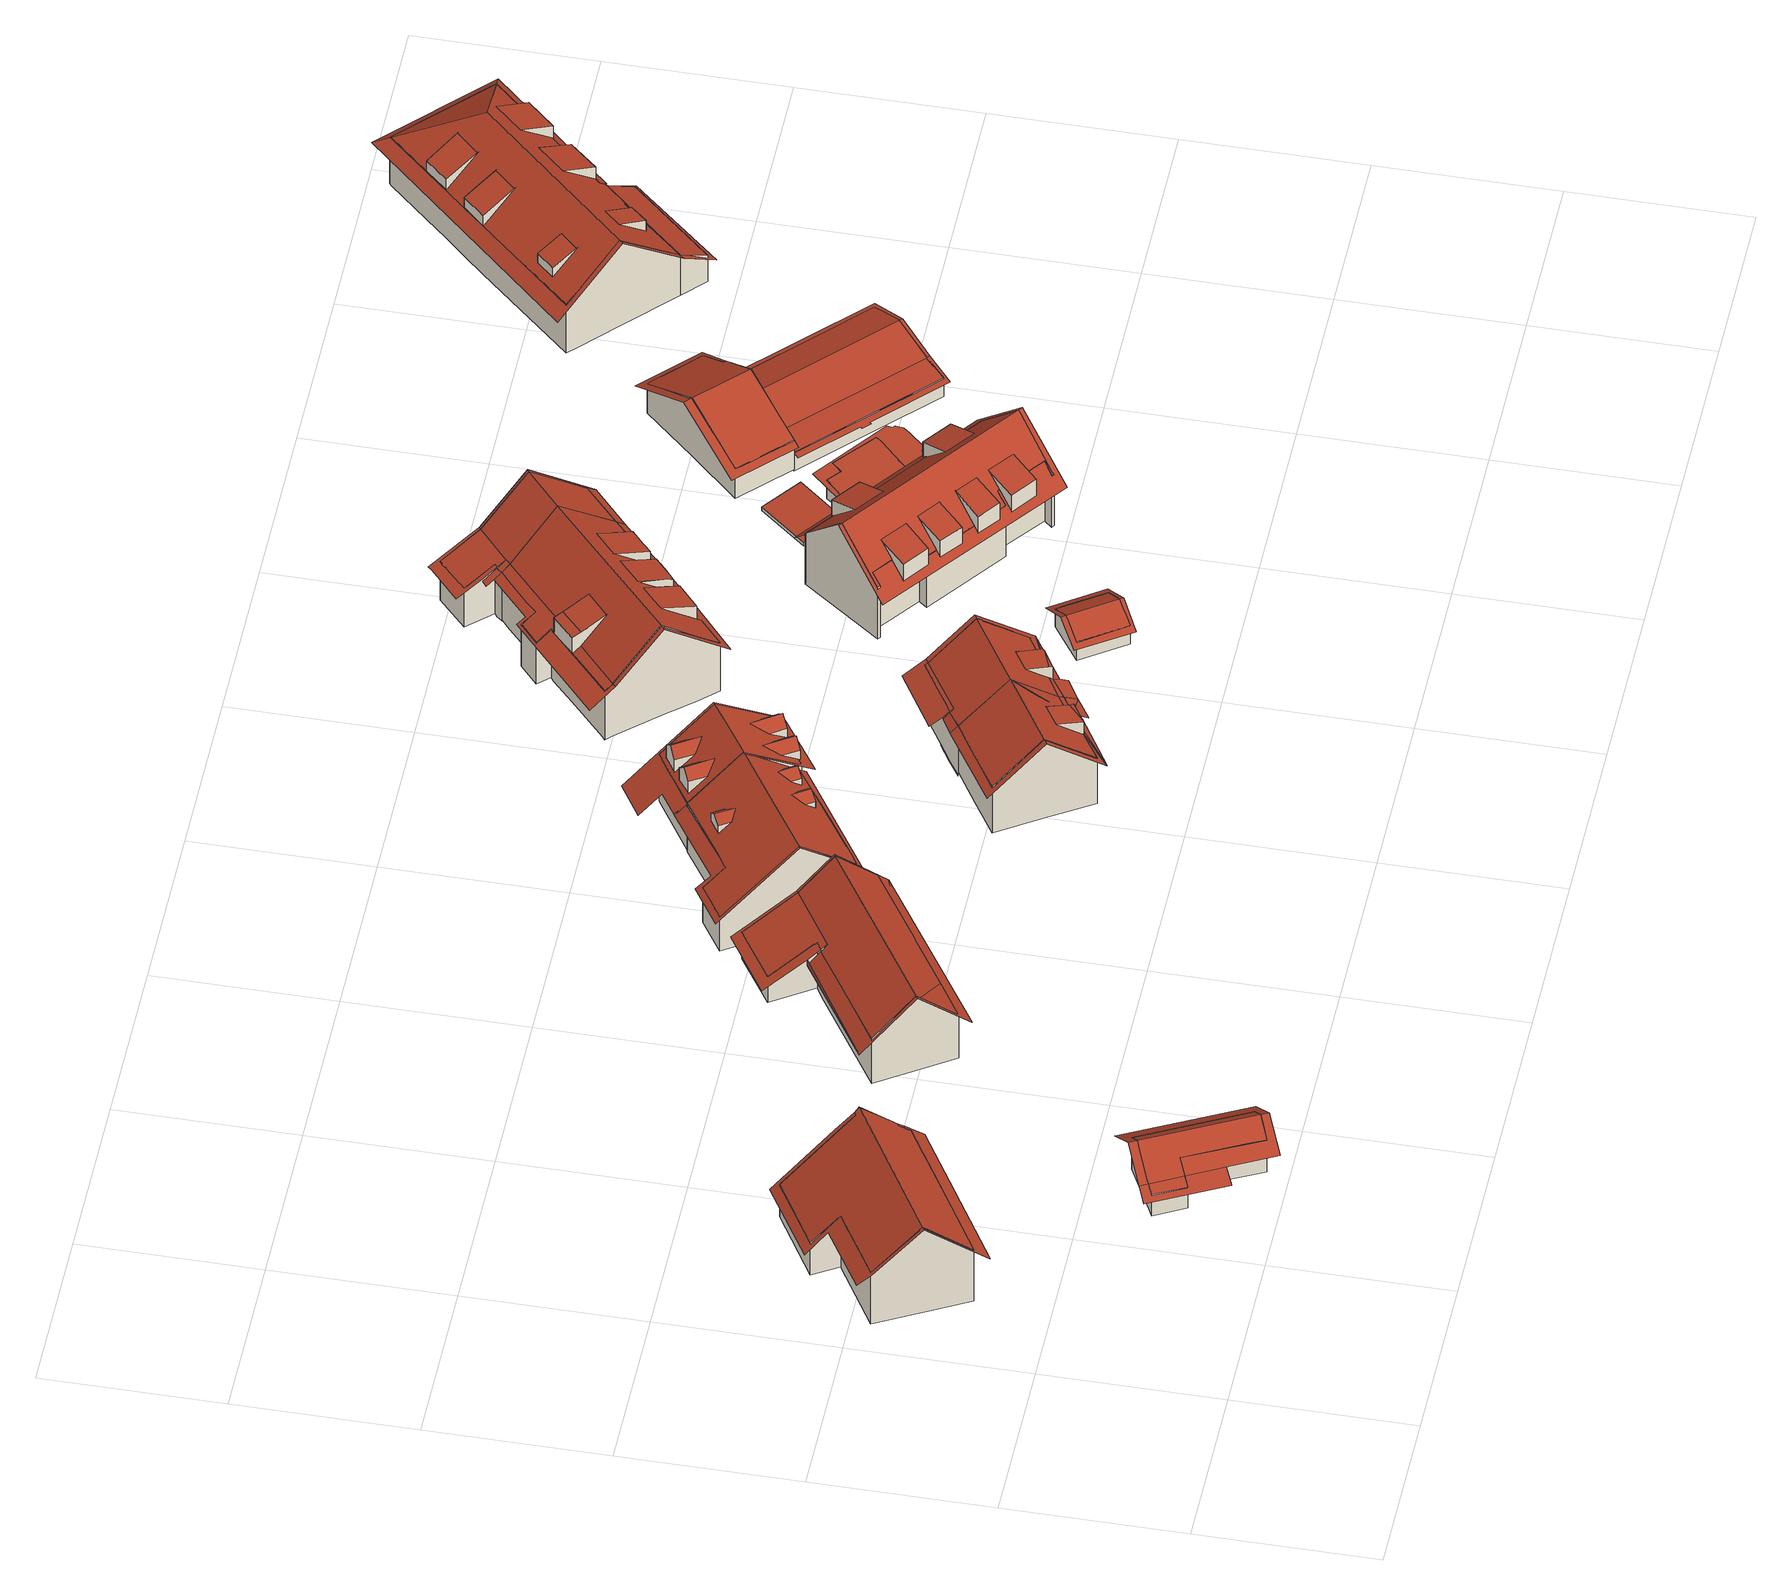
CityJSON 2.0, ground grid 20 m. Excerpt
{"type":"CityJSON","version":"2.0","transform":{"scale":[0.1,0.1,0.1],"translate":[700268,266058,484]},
"CityObjects":{
"building1":{"type":"Building","geometry":[{"type":"MultiSurface","lod":"3","boundaries":[[[0,1,2,3,4,5,6,7,8,9,10,11,12,13,14,15,16,17,18,19]],[[20,5,4,21,22,23,24,25,26,27,28]],[[29,10,8,7,30,31]],[[12,10,29,32]],[[19,12,32,33]],[[1,19,33,34]],[[35,22,4,1,34,36]],[[24,22,35,37]],[[28,24,37,38]],[[20,28,38,39]],[[40,6,5,20,39,41]],[[7,6,40,30]],[[32,29,31,30,40,41,39,38,37,35,36,34,33]],[[42,43,44,45,46,47,48,4,3,2,1,0,19,18,17,16,15,14,13,12,11,10,9,8,7,6]],[[4,48,49,50,51,20,28,27,26,25,24,23,22,21]]],"semantics":{"surfaces":[{"type":"RoofSurface","Flaeche":172.62,"Neigung":40.64,"Ausrichtung":-31.2},{"type":"RoofSurface","Flaeche":136.7,"Neigung":41.22,"Ausrichtung":148.81},{"type":"WallSurface"},{"type":"GroundSurface"},{"type":"RoofSurface","Flaeche":39.97,"Neigung":40.64,"Ausrichtung":-31.2},{"type":"RoofSurface","Flaeche":43.61,"Neigung":41.22,"Ausrichtung":148.81}],"values":[0,1,2,2,2,2,2,2,2,2,2,2,3,4,5]}}]},
"building2":{"type":"Building","geometry":[{"type":"MultiSurface","lod":"3","boundaries":[[[52,53,54,55,56,57,58,59,60,61,62,63]],[[64,65,66,67,68,56,55]],[[69,70,71,72,73,61,60]],[[53,62,74,75]],[[76,64,55,53,75,77]],[[66,64,76,78]],[[79,80,70,60,56,66,78,81]],[[71,70,80,82]],[[74,62,61,71,82,83]],[[81,78,76,77,75,74,83,82,80,79]],[[84,85,86,87,56,68,67,66,65,64,55]],[[88,84,55,54,53,52,63,62,61,89]],[[60,90,91,92,89,61,73,72,71,70,69]],[[87,90,60,59,58,57,56]]],"semantics":{"surfaces":[{"type":"RoofSurface","Flaeche":41.51,"Neigung":34.18,"Ausrichtung":-117.85},{"type":"RoofSurface","Flaeche":34.65,"Neigung":36.3,"Ausrichtung":62.15},{"type":"RoofSurface","Flaeche":4.82,"Neigung":26.78,"Ausrichtung":-117.85},{"type":"WallSurface"},{"type":"GroundSurface"},{"type":"RoofSurface","Flaeche":53.99,"Neigung":36.31,"Ausrichtung":62.15},{"type":"RoofSurface","Flaeche":22.63,"Neigung":34.18,"Ausrichtung":-117.85},{"type":"RoofSurface","Flaeche":14.19,"Neigung":26.77,"Ausrichtung":-117.86},{"type":"RoofSurface","Flaeche":4.7,"Neigung":34.18,"Ausrichtung":-117.86}],"values":[0,1,2,3,3,3,3,3,3,4,5,6,7,8]}}]},
"building3":{"type":"Building","geometry":[{"type":"MultiSurface","lod":"3","boundaries":[[[93,94,95,96,97,98,99]],[[100,93,99,98,101,102]],[[94,93,100,103]],[[96,94,103,104]],[[98,96,104,101]],[[101,104,103,100,102]],[[105,106,107,99,108],[98,97,96,95,94,93,99]]],"semantics":{"surfaces":[{"type":"RoofSurface","Flaeche":12.86,"Neigung":19.64,"Ausrichtung":58.86},{"type":"WallSurface"},{"type":"GroundSurface"},{"type":"RoofSurface","Flaeche":13.99,"Neigung":19.63,"Ausrichtung":58.9}],"values":[0,1,1,1,1,2,3]}}]},
"building4":{"type":"Building","geometry":[{"type":"MultiSurface","lod":"3","boundaries":[[[109,110,111,112,113,114,115,116,117,118]],[[119,120,121,122,123,116,115]],[[109,118,124,125,126,127,128,129,130,131,132,133,134,135,136,137]],[[109,137,110]],[[138,119,115,113,139,140]],[[121,119,138,141]],[[142,143,144,124,118,116,122,121,141,145]],[[127,124,144,146]],[[132,127,146,147]],[[148,139,113,111,137,132,147,149]],[[145,141,138,140,139,148,149,147,146,144,143,142]],[[150,151,152,115,114,113,112,111,110]],[[116,153,154,118,117]],[[155,156,153,116,123,122,121,120,119,115,152]],[[129,128,127,126,125,124,118,154,157,158,159,137,136,135,134,133,132,131,130]],[[150,151,159]],[[155,156,152]]],"semantics":{"surfaces":[{"type":"RoofSurface","Flaeche":135.79,"Neigung":41.63,"Ausrichtung":-33.04},{"type":"RoofSurface","Flaeche":143.56,"Neigung":43.78,"Ausrichtung":146.96},{"type":"RoofSurface","Flaeche":50.1,"Neigung":27.72,"Ausrichtung":-33.03},{"type":"WallSurface"},{"type":"GroundSurface"},{"type":"RoofSurface","Flaeche":31.94,"Neigung":41.63,"Ausrichtung":-33.04},{"type":"RoofSurface","Flaeche":1.54,"Neigung":41.63,"Ausrichtung":-33.04},{"type":"RoofSurface","Flaeche":44.36,"Neigung":43.78,"Ausrichtung":146.96},{"type":"RoofSurface","Flaeche":20.04,"Neigung":27.72,"Ausrichtung":-33.04},{"type":"RoofSurface","Flaeche":5.98,"Neigung":90,"Ausrichtung":-33.04},{"type":"RoofSurface","Flaeche":93.96,"Neigung":43.78,"Ausrichtung":146.96}],"values":[0,1,2,3,3,3,3,3,3,3,4,5,6,7,8,9,10]}}]},
"building5":{"type":"Building","children":["building5-1","building5-2","building5-3"],"geometry":[{"type":"MultiSurface","lod":"3","boundaries":[[[160,161,162,163,164,165,166,167]],[[168,161,160,167,169,170,171,172,173,174,175,176,177,178,179,180,181,182,183]],[[173,170,184,185]],[[186,177,175,173,185,187]],[[183,177,186,188]],[[189,162,161,183,188,190]],[[191,192,166,165,164,162,189,193]],[[184,170,167,166,192,194]],[[184,194,192,191,193,189,190,188,186,187,185]],[[195,196,166,165,164,163,162,161,197]],[[172,171,170,169,167,198,199,200,201,202,203,197,161,168,183,182,181,180,179,178,177,176,175,174,173]]],"semantics":{"surfaces":[{"type":"RoofSurface","Flaeche":118.37,"Neigung":37.99,"Ausrichtung":146.31},{"type":"RoofSurface","Flaeche":131.67,"Neigung":37.99,"Ausrichtung":-33.63},{"type":"WallSurface"},{"type":"GroundSurface"},{"type":"RoofSurface","Flaeche":13.78,"Neigung":37.99,"Ausrichtung":146.37},{"type":"RoofSurface","Flaeche":27.33,"Neigung":37.99,"Ausrichtung":-33.62}],"values":[0,1,2,2,2,2,2,2,3,4,5]}}]},
"building5-1":{"type":"BuildingInstallation","parents":["building5"],"geometry":[{"type":"MultiSurface","lod":"3","boundaries":[[[204,205,206,207]],[[208,204,207,209]],[[210,209,207,206,211,212]],[[209,210,208]],[[205,211,206]]],"semantics":{"surfaces":[{"type":"RoofSurface","Flaeche":2.34,"Neigung":37.18,"Ausrichtung":-123.6},{"type":"RoofSurface","Flaeche":2.23,"Neigung":39.26,"Ausrichtung":56.4},{"type":"WallSurface"}],"values":[0,1,2,2,2]}}]},
"building5-2":{"type":"BuildingInstallation","parents":["building5"],"geometry":[{"type":"MultiSurface","lod":"3","boundaries":[[[213,214,215,216]],[[217,213,216,218]],[[219,218,216,215,220,221]],[[218,219,217]],[[214,220,215]]],"semantics":{"surfaces":[{"type":"RoofSurface","Flaeche":2.1,"Neigung":38.3,"Ausrichtung":56.37},{"type":"RoofSurface","Flaeche":2.41,"Neigung":32.63,"Ausrichtung":-123.67},{"type":"WallSurface"}],"values":[0,1,2,2,2]}}]},
"building5-3":{"type":"BuildingInstallation","parents":["building5"],"geometry":[{"type":"MultiSurface","lod":"3","boundaries":[[[222,223,224,225]],[[226,227,224,223]],[[225,228,222]],[[229,226,223,222,228,230]],[[226,229,227]]],"semantics":{"surfaces":[{"type":"RoofSurface","Flaeche":2.42,"Neigung":35.62,"Ausrichtung":-123.61},{"type":"RoofSurface","Flaeche":2.15,"Neigung":40.99,"Ausrichtung":56.39},{"type":"WallSurface"}],"values":[0,1,2,2,2]}}]},
"building6":{"type":"Building","children":["building6-1","building6-2","building6-3","building6-4"],"geometry":[{"type":"MultiSurface","lod":"3","boundaries":[[[198,231,232,233,234,235,236,167]],[[198,167,237,238,239,240,241,242,243,231]],[[236,232,244,245]],[[246,247,239,238,167,236,245,248]],[[249,250,243,241,240,239,247,251]],[[244,232,231,243,250,252]],[[245,244,252,250,249,251,247,246,248]],[[253,254,255,256,231,243,242,241,240,239,238,237,167,160]],[[256,257,258,259,260,167,236,235,234,233,232,231]]],"semantics":{"surfaces":[{"type":"RoofSurface","Flaeche":60.6,"Neigung":38.55,"Ausrichtung":-33.3},{"type":"RoofSurface","Flaeche":59.21,"Neigung":33.01,"Ausrichtung":146.38},{"type":"WallSurface"},{"type":"GroundSurface"},{"type":"RoofSurface","Flaeche":16.46,"Neigung":33,"Ausrichtung":146.16},{"type":"RoofSurface","Flaeche":32,"Neigung":38.53,"Ausrichtung":-33.62}],"values":[0,1,2,2,2,2,3,4,5]}}]},
"building6-1":{"type":"BuildingInstallation","parents":["building6"],"geometry":[{"type":"MultiSurface","lod":"3","boundaries":[[[261,262,263,264,265]],[[266,267,262,261,268]],[[269,270,268,261,265,264,271,272]],[[268,270,266]],[[263,271,264]]],"semantics":{"surfaces":[{"type":"RoofSurface","Flaeche":4.21,"Neigung":39.73,"Ausrichtung":56.38},{"type":"RoofSurface","Flaeche":4.13,"Neigung":40.61,"Ausrichtung":-123.64},{"type":"WallSurface"}],"values":[0,1,2,2,2]}}]},
"building6-2":{"type":"BuildingInstallation","parents":["building6"],"geometry":[{"type":"MultiSurface","lod":"3","boundaries":[[[273,274,275,276]],[[277,273,276,278]],[[279,278,276,275,280,281]],[[278,279,277]],[[274,280,275]]],"semantics":{"surfaces":[{"type":"RoofSurface","Flaeche":4.22,"Neigung":39.63,"Ausrichtung":56.37},{"type":"RoofSurface","Flaeche":4.24,"Neigung":39.4,"Ausrichtung":-123.64},{"type":"WallSurface"}],"values":[0,1,2,2,2]}}]},
"building6-3":{"type":"BuildingInstallation","parents":["building6"],"geometry":[{"type":"MultiSurface","lod":"3","boundaries":[[[282,283,284,285]],[[286,282,285,287]],[[288,287,285,284,289,290]],[[287,288,286]],[[283,289,284]]],"semantics":{"surfaces":[{"type":"RoofSurface","Flaeche":4.63,"Neigung":42.78,"Ausrichtung":-123.61},{"type":"RoofSurface","Flaeche":4.56,"Neigung":43.59,"Ausrichtung":56.37},{"type":"WallSurface"}],"values":[0,1,2,2,2]}}]},
"building6-4":{"type":"BuildingInstallation","parents":["building6"],"geometry":[{"type":"MultiSurface","lod":"3","boundaries":[[[291,292,293,294]],[[295,291,294,296]],[[297,296,294,293,298,299]],[[296,297,295]],[[292,298,293]]],"semantics":{"surfaces":[{"type":"RoofSurface","Flaeche":4.41,"Neigung":45.47,"Ausrichtung":-123.61},{"type":"RoofSurface","Flaeche":4.56,"Neigung":43.6,"Ausrichtung":56.39},{"type":"WallSurface"}],"values":[0,1,2,2,2]}}]},
"building7":{"type":"Building","children":["building7-1"],"geometry":[{"type":"MultiSurface","lod":"3","boundaries":[[[300,301,302,303,304,305,306]],[[307,308,309,310,306,305,311,312]],[[309,313,314,310]],[[315,309,308]],[[309,315,313]],[[302,301,300,316,317,318]],[[319,312,305,302,318,320]],[[321,322,315,308,307,312,319,323]],[[314,313,322,324]],[[325,316,300,306,310,314,324,326]],[[323,319,320,318,317,316,325,326,324,322,321]],[[315,308,327]],[[328,315,327]],[[313,329,330,331]],[[313,331,314]],[[302,301,300,332,333,334,305,304,303]],[[311,305,334,327,308,307,312]],[[314,310,331]],[[315,309,306]]],"semantics":{"surfaces":[{"type":"RoofSurface","Flaeche":70.42,"Neigung":39.43,"Ausrichtung":-32.18},{"type":"RoofSurface","Flaeche":67.72,"Neigung":39.08,"Ausrichtung":147.83},{"type":"RoofSurface","Flaeche":1.71,"Neigung":32.21,"Ausrichtung":147.82},{"type":"RoofSurface","Flaeche":0.887,"Neigung":43.84,"Ausrichtung":146.17},{"type":"WallSurface"},{"type":"GroundSurface"},{"type":"RoofSurface","Flaeche":1.56,"Neigung":43.84,"Ausrichtung":146.17},{"type":"RoofSurface","Flaeche":3.88,"Neigung":36.12,"Ausrichtung":147.82},{"type":"RoofSurface","Flaeche":2.64,"Neigung":27.79,"Ausrichtung":149.18},{"type":"RoofSurface","Flaeche":2.62,"Neigung":26.72,"Ausrichtung":147.84},{"type":"RoofSurface","Flaeche":16,"Neigung":39.43,"Ausrichtung":-32.18},{"type":"RoofSurface","Flaeche":7.92,"Neigung":39.08,"Ausrichtung":147.83},{"type":"RoofSurface"}],"values":[0,1,2,3,4,4,4,4,4,4,5,6,7,8,9,10,11,12,12]}}]},
"building7-1":{"type":"BuildingInstallation","parents":["building7"],"geometry":[{"type":"MultiSurface","lod":"3","boundaries":[[[335,336,337,338,339]],[[340,338,337]],[[338,340,313,309,339]],[[335,307,336]],[[337,336,307,308]],[[340,337,308,315]]],"semantics":{"surfaces":[{"type":"RoofSurface","Flaeche":8.13,"Neigung":13.53,"Ausrichtung":147.82},{"type":"RoofSurface","Flaeche":0.662,"Neigung":14.68,"Ausrichtung":147.77},{"type":"WallSurface"}],"values":[0,1,2,2,2,2]}}]},
"building8":{"type":"Building","children":["building8-1"],"geometry":[{"type":"MultiSurface","lod":"3","boundaries":[[[341,342,343,344,345,346,347,306,310]],[[348,341,310,314]],[[349,350,351,300,306,347,352,353,354,355]],[[342,341,356]],[[357,358,359,360,361,349,355]],[[348,356,341]],[[349,361,350]],[[362,344,343,342,363,364]],[[365,366,367,368,357,355,354,353,347,344,362,369]],[[370,371,372,300,350,360,358,357,368,373]],[[374,375,314,310,306,300,372,376]],[[348,314,375,377]],[[342,356,377,363]],[[362,364,363,377,375,374,376,372,371,370,373,368,367,366,365,369]],[[332,300,351,350,378]],[[379,348,314,331,380]],[[381,342,356]],[[356,382,381]],[[383,355,354,353,352,347,384]],[[384,347,346,345,344,343,342,381]],[[385,386,387,361,360,359,358,357,355,383]],[[385,386,383]],[[378,341,387]],[[348,356,349]],[[388,389,390]]],"semantics":{"surfaces":[{"type":"RoofSurface","Flaeche":67.79,"Neigung":39.08,"Ausrichtung":147.84},{"type":"RoofSurface","Flaeche":1.63,"Neigung":32.54,"Ausrichtung":147.84},{"type":"RoofSurface","Flaeche":66.59,"Neigung":39.43,"Ausrichtung":-32.18},{"type":"RoofSurface","Flaeche":0.86,"Neigung":44.17,"Ausrichtung":149.41},{"type":"RoofSurface","Flaeche":3.49,"Neigung":30.37,"Ausrichtung":-32.19},{"type":"WallSurface"},{"type":"GroundSurface"},{"type":"RoofSurface","Flaeche":2.3,"Neigung":39.47,"Ausrichtung":-32.18},{"type":"RoofSurface","Flaeche":5.03,"Neigung":26.63,"Ausrichtung":147.85},{"type":"RoofSurface","Flaeche":1.56,"Neigung":44.17,"Ausrichtung":149.41},{"type":"RoofSurface","Flaeche":4.07,"Neigung":39.7,"Ausrichtung":148.51},{"type":"RoofSurface","Flaeche":3.87,"Neigung":39.39,"Ausrichtung":-32.24},{"type":"RoofSurface","Flaeche":6.75,"Neigung":39.18,"Ausrichtung":147.65},{"type":"RoofSurface","Flaeche":20.8,"Neigung":30.36,"Ausrichtung":-32.18},{"type":"RoofSurface","Flaeche":12.14,"Neigung":30.36,"Ausrichtung":-32.18},{"type":"RoofSurface","Flaeche":1.71,"Neigung":90,"Ausrichtung":-125.33},{"type":"RoofSurface","Flaeche":0.894,"Neigung":90,"Ausrichtung":54.47},{"type":"RoofSurface"}],"values":[0,1,2,3,4,5,5,5,5,5,5,5,5,6,7,8,9,10,11,12,13,14,15,16,17]}}]},
"building8-1":{"type":"BuildingInstallation","parents":["building8"],"geometry":[{"type":"MultiSurface","lod":"3","boundaries":[[[391,392,393,394,395,396]],[[393,392,397]],[[396,395,394,343,398]],[[397,392,391,341,348]],[[393,397,356,342]],[[394,393,342,343]]],"semantics":{"surfaces":[{"type":"RoofSurface","Flaeche":8.18,"Neigung":13.74,"Ausrichtung":147.82},{"type":"RoofSurface","Flaeche":0.638,"Neigung":14.84,"Ausrichtung":147.87},{"type":"WallSurface"}],"values":[0,1,2,2,2,2]}}]},
"building9":{"type":"Building","geometry":[{"type":"Solid","lod":"3","boundaries":[[[[399,400,401,402,403]],[[403,402,401,365,404,405]],[[366,400,399,403,405,406]],[[401,400,366,365]],[[365,366,406,405,404]]]],"semantics":{"surfaces":[{"type":"RoofSurface","Flaeche":0.72,"Neigung":0},{"type":"WallSurface"},{"type":"GroundSurface"}],"values":[[0,1,1,1,2]]}}]},
"building10":{"type":"Building","geometry":[{"type":"Solid","lod":"3","boundaries":[[[[399,400,401,402,403]],[[403,402,401,365,404,405]],[[366,400,399,403,405,406]],[[401,400,366,365]],[[365,366,406,405,404]]]],"semantics":{"surfaces":[{"type":"RoofSurface","Flaeche":0.72,"Neigung":0},{"type":"WallSurface"},{"type":"GroundSurface"}],"values":[[0,1,1,1,2]]}}]},
"building11":{"type":"Building","geometry":[{"type":"MultiSurface","lod":"3","boundaries":[[[407,408,409,410,411,412,413]],[[414,415,416,417,408,407]],[[413,411,418,419]],[[420,415,407,413,419,421]],[[417,415,420,422]],[[418,411,408,417,422,423]],[[423,422,420,421,419,418]],[[409,408,424,425,426,427,407,413,412,411,410]],[[407,427,428,429,424,408,417,416,415,414]]],"semantics":{"surfaces":[{"type":"RoofSurface","Flaeche":17.76,"Neigung":30.43,"Ausrichtung":-124.54},{"type":"RoofSurface","Flaeche":19.4,"Neigung":29.43,"Ausrichtung":55.46},{"type":"WallSurface"},{"type":"GroundSurface"},{"type":"RoofSurface","Flaeche":8.82,"Neigung":30.43,"Ausrichtung":-124.54},{"type":"RoofSurface","Flaeche":12.4,"Neigung":29.48,"Ausrichtung":55.46}],"values":[0,1,2,2,2,2,3,4,5]}}]},
"building12":{"type":"Building","children":["building12-1","building12-2","building12-3","building12-4"],"geometry":[{"type":"MultiSurface","lod":"3","boundaries":[[[430,431,432,433,434,435,436,437]],[[438,437,436,439,440,441,442,443,444,445,446,447,448,449,450,451,452,453,454,455,456,457,458,459,460,461,462,463,464,465,466,467,468,469,470,471,472,473,474,475,476]],[[432,431,430,477,478,479,480,481,482,483,484,485,486,487,488,489,490,491,492,493,494,495,496,497,433]],[[480,478,477,498,499,500]],[[482,480,500,501]],[[484,482,501,502]],[[503,487,485,484,502,504]],[[505,506,507,495,494,492,488,487,503,508]],[[509,510,511,512,442,441,440,436,433,497,495,507,513]],[[443,442,512,514]],[[515,445,444,443,514,516]],[[447,445,515,517]],[[518,447,517,519]],[[455,453,519,520]],[[460,455,520,521]],[[466,460,521,522]],[[467,466,522,523]],[[468,467,523,524]],[[471,468,524,525]],[[475,471,525,526]],[[476,475,526,527]],[[438,476,527,528]],[[529,498,477,430,437,438,528,530]],[[525,524,523,522,521,520,519,517,515,516,514,512,511,510,509,513,507,506,505,508,503,504,502,501,500,499,498,529,530,528,527,526]],[[447,446,445,444,443,442,441,440,439,436,531,532,453,452,451,450,449,448]],[[435,434,433,533,531,436]],[[471,470,469,468,534,438,476,475,474,473,472]],[[486,485,484,483,482,481,480,479,478,477,535,536,537,538,533,433,497,496,495,494,493,492,491,490,489,488,487]],[[467,466,465,464,463,462,461,460,459,458,457,456,455,454]]],"semantics":{"surfaces":[{"type":"RoofSurface","Flaeche":160.55,"Neigung":43.13,"Ausrichtung":-41.84},{"type":"RoofSurface","Flaeche":182.41,"Neigung":40.4,"Ausrichtung":137.49},{"type":"RoofSurface","Flaeche":30.46,"Neigung":29.94,"Ausrichtung":-41.84},{"type":"WallSurface"},{"type":"GroundSurface"},{"type":"RoofSurface","Flaeche":19.2,"Neigung":40.41,"Ausrichtung":138.55},{"type":"RoofSurface","Flaeche":4.84,"Neigung":43.11,"Ausrichtung":-41.82},{"type":"RoofSurface","Flaeche":14.63,"Neigung":40.46,"Ausrichtung":137.36},{"type":"RoofSurface","Flaeche":36.01,"Neigung":29.94,"Ausrichtung":-41.85},{"type":"RoofSurface","Flaeche":6.82,"Neigung":40.41,"Ausrichtung":138.55}],"values":[0,1,2,3,3,3,3,3,3,3,3,3,3,3,3,3,3,3,3,3,3,3,3,4,5,6,7,8,9]}}]},
"building12-1":{"type":"BuildingInstallation","parents":["building12"],"geometry":[{"type":"MultiSurface","lod":"3","boundaries":[[[539,540,541,542,543,544,545,546]],[[547,548,545,544,543,549,550]],[[551,552,540]],[[553,549,543,542,541,540,552,554]]],"semantics":{"surfaces":[{"type":"RoofSurface","Flaeche":15.68,"Neigung":22.14,"Ausrichtung":138.16},{"type":"WallSurface"}],"values":[0,1,1,1]}}]},
"building12-2":{"type":"BuildingInstallation","parents":["building12"],"geometry":[{"type":"MultiSurface","lod":"3","boundaries":[[[555,556,557,558,559,560,561]],[[444,561,560,559,562,563,445]],[[555,561,444,564]],[[565,556,555,564,566]]],"semantics":{"surfaces":[{"type":"RoofSurface","Flaeche":16.03,"Neigung":22.15,"Ausrichtung":138.16},{"type":"WallSurface"}],"values":[0,1,1,1]}}]},
"building12-3":{"type":"BuildingInstallation","parents":["building12"],"geometry":[{"type":"MultiSurface","lod":"3","boundaries":[[[567,568,569,570]],[[571,572,569,568]],[[570,569,572,431,488]],[[567,570,488,492]],[[571,568,567,492,432]]],"semantics":{"surfaces":[{"type":"RoofSurface","Flaeche":3.81,"Neigung":15.91,"Ausrichtung":-42.04},{"type":"RoofSurface","Flaeche":11.72,"Neigung":17.29,"Ausrichtung":-41.85},{"type":"WallSurface"}],"values":[0,1,2,2,2]}}]},
"building12-4":{"type":"BuildingInstallation","parents":["building12"],"geometry":[{"type":"MultiSurface","lod":"3","boundaries":[[[573,574,575,576,577,578]],[[578,577,579,580,581]],[[582,574,573,578,581,583]],[[574,582,584]]],"semantics":{"surfaces":[{"type":"RoofSurface","Flaeche":16.11,"Neigung":22.16,"Ausrichtung":138.17},{"type":"WallSurface"}],"values":[0,1,1,1]}}]},
"building13":{"type":"Building","geometry":[{"type":"MultiSurface","lod":"3","boundaries":[[[585,586,587,477,430]],[[438,588,589,590,437]],[[585,430,437,590,591,592,593]],[[594,595,596,585,593,597,598,599,600,601,602,603,604]],[[585,596,586]],[[605,477,586,595,606,607]],[[608,609,438,437,430,477,605,610]],[[588,438,609,611]],[[612,613,614,615,599,598,593,592,590,588,611,616]],[[604,599,615,617]],[[595,604,617,606]],[[610,605,607,606,617,615,614,613,612,616,611,609,608]],[[618,477,587,586,619]],[[620,621,590,589,588,438,534]],[[622,593,592,591,590,621]],[[623,624,625,626,627,596,595,594,604,603,602,601,600,599,598,597,593,622]],[[438,534,437]],[[621,622,620]]],"semantics":{"surfaces":[{"type":"RoofSurface","Flaeche":0.946,"Neigung":29.94,"Ausrichtung":-41.81},{"type":"RoofSurface","Flaeche":52.61,"Neigung":40.41,"Ausrichtung":138.16},{"type":"RoofSurface","Flaeche":45.8,"Neigung":43.13,"Ausrichtung":-41.84},{"type":"RoofSurface","Flaeche":24.82,"Neigung":23.05,"Ausrichtung":-41.85},{"type":"WallSurface"},{"type":"GroundSurface"},{"type":"RoofSurface","Flaeche":1.66,"Neigung":29.95,"Ausrichtung":-41.84},{"type":"RoofSurface","Flaeche":11.63,"Neigung":40.39,"Ausrichtung":138.16},{"type":"RoofSurface","Flaeche":2.79,"Neigung":43.07,"Ausrichtung":-41.97},{"type":"RoofSurface","Flaeche":11.08,"Neigung":23.04,"Ausrichtung":-41.84},{"type":"RoofSurface","Flaeche":0.00235,"Neigung":68.23,"Ausrichtung":-153.09},{"type":"RoofSurface","Flaeche":41.93,"Neigung":90,"Ausrichtung":-131.84}],"values":[0,1,2,3,4,4,4,4,4,4,4,5,6,7,8,9,10,11]}}]},
"building14":{"type":"Building","children":["building14-1","building14-2","building14-3","building14-4","building14-5","building14-6"],"geometry":[{"type":"MultiSurface","lod":"3","boundaries":[[[628,629,630,631,632,633,634,635,636,637]],[[638,639,640,641,642,643,644,645,637,636,646,647,648,649,650,651,652,653,654,655]],[[640,639,656,657]],[[641,640,657,658]],[[642,641,658,659]],[[660,628,637,642,659,661]],[[662,663,632,631,630,628,660,664]],[[665,647,636,632,663,666]],[[648,647,665,667]],[[649,648,667,668]],[[650,649,668,669]],[[652,650,669,670]],[[655,652,670,671]],[[639,655,671,656]],[[663,662,664,660,661,659,658,657,656,671,670,669,668,667,665,666]],[[672,673,674,637,645,644,643,642,641,640,639,638,655,654,653,652,651,650,649,648,647,646,636,675]],[[674,676,677,675,636,635,634,633,632,631,630,629,628,637]]],"semantics":{"surfaces":[{"type":"RoofSurface","Flaeche":190.44,"Neigung":44.44,"Ausrichtung":36.49},{"type":"RoofSurface","Flaeche":162.84,"Neigung":44.74,"Ausrichtung":-143.51},{"type":"WallSurface"},{"type":"GroundSurface"},{"type":"RoofSurface","Flaeche":75.33,"Neigung":44.74,"Ausrichtung":-143.51},{"type":"RoofSurface","Flaeche":49.01,"Neigung":44.44,"Ausrichtung":36.49}],"values":[0,1,2,2,2,2,2,2,2,2,2,2,2,2,3,4,5]}}]},
"building14-1":{"type":"BuildingInstallation","parents":["building14"],"geometry":[{"type":"MultiSurface","lod":"3","boundaries":[[[678,679,680,681]],[[680,682,681]],[[678,681,682,683]],[[678,683,679]]],"semantics":{"surfaces":[{"type":"RoofSurface","Flaeche":13,"Neigung":18.88,"Ausrichtung":-143.51},{"type":"WallSurface"}],"values":[0,1,1,1]}}]},
"building14-2":{"type":"BuildingInstallation","parents":["building14"],"geometry":[{"type":"MultiSurface","lod":"3","boundaries":[[[684,685,686,687]],[[687,686,688,689]],[[687,689,684]],[[685,688,686]]],"semantics":{"surfaces":[{"type":"RoofSurface","Flaeche":14.8,"Neigung":19.31,"Ausrichtung":36.49},{"type":"WallSurface"}],"values":[0,1,1,1]}}]},
"building14-3":{"type":"BuildingInstallation","parents":["building14"],"geometry":[{"type":"MultiSurface","lod":"3","boundaries":[[[690,691,692,693]],[[692,694,693]],[[690,695,691]],[[692,691,695,694]]],"semantics":{"surfaces":[{"type":"RoofSurface","Flaeche":11.24,"Neigung":18.88,"Ausrichtung":-143.52},{"type":"WallSurface"}],"values":[0,1,1,1]}}]},
"building14-4":{"type":"BuildingInstallation","parents":["building14"],"geometry":[{"type":"MultiSurface","lod":"3","boundaries":[[[696,697,698,699]],[[699,700,696]],[[697,696,700,701]],[[697,701,698]]],"semantics":{"surfaces":[{"type":"RoofSurface","Flaeche":12.73,"Neigung":18.88,"Ausrichtung":-143.51},{"type":"WallSurface"}],"values":[0,1,1,1]}}]},
"building14-5":{"type":"BuildingInstallation","parents":["building14"],"geometry":[{"type":"MultiSurface","lod":"3","boundaries":[[[702,703,704,705]],[[704,706,705]],[[702,707,703]],[[704,703,707,706]]],"semantics":{"surfaces":[{"type":"RoofSurface","Flaeche":11.37,"Neigung":18.88,"Ausrichtung":-143.52},{"type":"WallSurface"}],"values":[0,1,1,1]}}]},
"building14-6":{"type":"BuildingInstallation","parents":["building14"],"geometry":[{"type":"MultiSurface","lod":"3","boundaries":[[[708,709,710,711]],[[711,710,712,713]],[[711,713,708]],[[709,712,710]]],"semantics":{"surfaces":[{"type":"RoofSurface","Flaeche":14.96,"Neigung":19.31,"Ausrichtung":36.47},{"type":"WallSurface"}],"values":[0,1,1,1]}}]},
"building15":{"type":"Building","geometry":[{"type":"Solid","lod":"3","boundaries":[[[[714,715,716,717]],[[718,719,717,716]],[[719,720,714,717]],[[720,721,715,714]],[[721,718,716,715]],[[721,720,719,718]]]],"semantics":{"surfaces":[{"type":"RoofSurface","Flaeche":33.64,"Neigung":4.68,"Ausrichtung":-143.33},{"type":"WallSurface"},{"type":"GroundSurface"}],"values":[[0,1,1,1,1,2]]}}]},
"building16":{"type":"Building","geometry":[{"type":"MultiSurface","lod":"3","boundaries":[[[722,723,724,725,726,727,728,729,730,731,732]],[[723,722,733,734]],[[725,723,734,735]],[[728,725,735,736]],[[730,728,736,737]],[[732,730,737,738]],[[722,732,738,733]],[[738,737,736,735,734,733]],[[739,740,741,742,743,744,745,746,747,748],[727,726,725,724,723,722,732,731,730,729,728]]],"semantics":{"surfaces":[{"type":"RoofSurface","Flaeche":37.1,"Neigung":11.94,"Ausrichtung":-144},{"type":"WallSurface"},{"type":"GroundSurface"},{"type":"RoofSurface","Flaeche":32.01,"Neigung":11.94,"Ausrichtung":-144}],"values":[0,1,1,1,1,1,1,2,3]}}]},
"building17":{"type":"Building","geometry":[{"type":"MultiSurface","lod":"3","boundaries":[[[749,750,751,752,753,754,755]],[[756,757,758,759,760,761,762,763,764,750,749]],[[765,766,756,749,755,754,767,768]],[[757,756,766,769]],[[760,757,769,770]],[[762,760,770,771]],[[772,752,750,762,771,773]],[[754,752,772,767]],[[766,765,768,767,772,773,771,770,769]],[[750,774,775,776,777,754,753,752,751]],[[778,779,774,750,764,763,762,761,760,759,758,757,756,780]]],"semantics":{"surfaces":[{"type":"RoofSurface","Flaeche":63.9,"Neigung":27.54,"Ausrichtung":-136.34},{"type":"RoofSurface","Flaeche":64.11,"Neigung":27.52,"Ausrichtung":43.66},{"type":"WallSurface"},{"type":"GroundSurface"},{"type":"RoofSurface","Flaeche":16.41,"Neigung":27.54,"Ausrichtung":-136.34},{"type":"RoofSurface","Flaeche":16.27,"Neigung":27.52,"Ausrichtung":43.66}],"values":[0,1,2,2,2,2,2,2,3,4,5]}}]},
"building18":{"type":"Building","geometry":[{"type":"MultiSurface","lod":"3","boundaries":[[[781,782,783,784,785,786,787,788,789]],[[790,789,788,791,792]],[[790,792,793,794,795,796,797,798]],[[786,784,781,799,800,801]],[[802,803,794,792,788,786,801,804]],[[805,798,795,794,803,806]],[[807,799,781,789,790,798,805,808]],[[799,807,808,805,806,803,802,804,801,800]],[[809,810,792,791,788]],[[792,810,811,812,790,798,797,796,795,794,793]],[[813,814,815,816,817,818,809,788,787,786,785,784,783,782,781,789]]],"semantics":{"surfaces":[{"type":"RoofSurface","Flaeche":56.2,"Neigung":11.85,"Ausrichtung":-136.49},{"type":"RoofSurface","Flaeche":93.32,"Neigung":19.08,"Ausrichtung":-136.49},{"type":"RoofSurface","Flaeche":86.84,"Neigung":19.81,"Ausrichtung":43.51},{"type":"WallSurface"},{"type":"GroundSurface"},{"type":"RoofSurface","Flaeche":1.79,"Neigung":19.08,"Ausrichtung":-136.49},{"type":"RoofSurface","Flaeche":11.8,"Neigung":19.81,"Ausrichtung":43.51},{"type":"RoofSurface","Flaeche":14.87,"Neigung":11.85,"Ausrichtung":-136.49}],"values":[0,1,2,3,3,3,3,4,5,6,7]}}]},
"building19":{"type":"Building","geometry":[{"type":"MultiSurface","lod":"3","boundaries":[[[819,820,821,822,823,824,825,826,827]],[[824,822,828,829]],[[827,824,829,830]],[[820,827,830,831]],[[822,820,831,828]],[[831,830,829,828]],[[821,820,832,833,834,835,836,819,827,826,825,824,823,822]]],"semantics":{"surfaces":[{"type":"RoofSurface","Flaeche":52.19,"Neigung":30.75,"Ausrichtung":131.69},{"type":"WallSurface"},{"type":"GroundSurface"},{"type":"RoofSurface","Flaeche":12.82,"Neigung":30.75,"Ausrichtung":131.69}],"values":[0,1,1,1,1,2,3]}}]},
"building20":{"type":"Building","children":["building20-1","building20-2","building20-3","building20-4","building20-5","building20-6"],"geometry":[{"type":"MultiSurface","lod":"3","boundaries":[[[837,838,839,840,841,842]],[[837,842,843,844,845,846,847,848,849,850]],[[838,837,850,851,820,819,852,853,854,855,856,857,858,859]],[[852,820,831,830]],[[853,852,830,860]],[[861,862,863,864,865,839,838,859,858,857,854,853,860,866]],[[841,839,865,867]],[[868,869,870,871,872,848,846,845,844,843,842,841,867,873]],[[874,831,820,850,849,848,872,875]],[[870,869,868,873,867,865,863,862,861,866,860,830,831,874,875,872,871]],[[876,877,850,849,848,847,846,845,844,843,842,878]],[[879,878,842,841,840,839,838]],[[832,819,820,851,850,877]],[[880,879,838,859,858,857,856,855,854,853,852,881]]],"semantics":{"surfaces":[{"type":"RoofSurface","Flaeche":64.71,"Neigung":36.43,"Ausrichtung":43.23},{"type":"RoofSurface","Flaeche":230.96,"Neigung":37.99,"Ausrichtung":-46.76},{"type":"RoofSurface","Flaeche":245.17,"Neigung":40.13,"Ausrichtung":133.24},{"type":"WallSurface"},{"type":"GroundSurface"},{"type":"RoofSurface","Flaeche":63.78,"Neigung":37.99,"Ausrichtung":-46.76},{"type":"RoofSurface","Flaeche":22.44,"Neigung":36.43,"Ausrichtung":43.23},{"type":"RoofSurface","Flaeche":5.99,"Neigung":40.13,"Ausrichtung":133.24},{"type":"RoofSurface","Flaeche":27.1,"Neigung":40.13,"Ausrichtung":133.24}],"values":[0,1,2,3,3,3,3,3,3,4,5,6,7,8]}}]},
"building20-1":{"type":"BuildingInstallation","parents":["building20"],"geometry":[{"type":"MultiSurface","lod":"3","boundaries":[[[882,883,884,885]],[[885,884,886,887]],[[885,887,882]],[[883,886,884]]],"semantics":{"surfaces":[{"type":"RoofSurface","Flaeche":8.97,"Neigung":21.75,"Ausrichtung":133.23},{"type":"WallSurface"}],"values":[0,1,1,1]}}]},
"building20-2":{"type":"BuildingInstallation","parents":["building20"],"geometry":[{"type":"MultiSurface","lod":"3","boundaries":[[[888,889,890,891]],[[890,854,891]],[[888,891,854,857]],[[888,857,889]]],"semantics":{"surfaces":[{"type":"RoofSurface","Flaeche":18.73,"Neigung":23.83,"Ausrichtung":133},{"type":"WallSurface"}],"values":[0,1,1,1]}}]},
"building20-3":{"type":"BuildingInstallation","parents":["building20"],"geometry":[{"type":"MultiSurface","lod":"3","boundaries":[[[892,893,894,895]],[[894,896,895]],[[892,895,896,897]],[[892,897,893]]],"semantics":{"surfaces":[{"type":"RoofSurface","Flaeche":19.37,"Neigung":23.47,"Ausrichtung":133.23},{"type":"WallSurface"}],"values":[0,1,1,1]}}]},
"building20-4":{"type":"BuildingInstallation","parents":["building20"],"geometry":[{"type":"MultiSurface","lod":"3","boundaries":[[[898,899,900,901]],[[901,845,898]],[[899,898,845,846]],[[899,846,900]]],"semantics":{"surfaces":[{"type":"RoofSurface","Flaeche":14.51,"Neigung":23.19,"Ausrichtung":-46.76},{"type":"WallSurface"}],"values":[0,1,1,1]}}]},
"building20-5":{"type":"BuildingInstallation","parents":["building20"],"geometry":[{"type":"MultiSurface","lod":"3","boundaries":[[[902,903,904,905]],[[904,906,905]],[[902,907,903]],[[904,903,907,906]]],"semantics":{"surfaces":[{"type":"RoofSurface","Flaeche":8.81,"Neigung":19.71,"Ausrichtung":-46.76},{"type":"WallSurface"}],"values":[0,1,1,1]}}]},
"building20-6":{"type":"BuildingInstallation","parents":["building20"],"geometry":[{"type":"MultiSurface","lod":"3","boundaries":[[[908,909,910,911]],[[911,910,843,844]],[[911,844,908]],[[909,843,910]]],"semantics":{"surfaces":[{"type":"RoofSurface","Flaeche":15.24,"Neigung":22.98,"Ausrichtung":-47},{"type":"WallSurface"}],"values":[0,1,1,1]}}]}
},
"vertices":[
[62,406,107],[8,373,107],[33,327,151],[34,327,152],[35,324,155],[195,421,155],[192,425,150],[188,423,150],[178,440,133],[176,443,130],[145,494,79],[119,478,79],[67,447,79],[75,433,92],[76,433,93],[78,430,96],[78,429,96],[78,428,97],[78,428,98],[84,419,107],[216,385,118],[36,323,154],[61,276,107],[177,346,107],[220,372,107],[217,377,111],[217,377,112],[217,378,113],[213,383,118],[145,494,34],[188,423,34],[178,440,34],[67,447,34],[84,419,34],[8,373,34],[61,276,34],[35,324,34],[220,372,34],[213,383,34],[216,385,34],[192,425,34],[195,421,34],[181,444,132],[144,504,71],[57,451,71],[71,429,94],[0,386,94],[4,371,107],[31,322,155],[65,260,93],[231,360,93],[220,379,112],
[300,41,73],[310,20,73],[324,27,83],[330,30,88],[269,146,88],[267,145,86],[265,144,85],[238,130,64],[235,128,62],[253,94,62],[268,102,73],[269,99,73],[348,40,73],[315,104,72],[288,156,72],[272,147,85],[270,146,87],[233,127,61],[225,123,57],[243,89,56],[245,90,57],[252,94,62],[268,102,27],[310,20,27],[348,40,27],[330,30,27],[288,156,27],[235,128,27],[225,123,27],[269,146,27],[243,89,27],[253,94,27],[334,22,88],[376,44,53],[306,177,53],[264,155,88],[301,4,62],[274,55,62],[230,137,62],[214,129,53],[258,46,53],
[216,385,78],[238,398,69],[236,401,69],[214,439,69],[198,429,76],[192,425,78],[195,421,78],[216,385,35],[192,425,35],[195,421,35],[238,398,35],[214,439,35],[248,396,67],[209,461,67],[181,444,78],[220,379,78],
[486,510,92],[482,516,85],[480,515,85],[443,491,85],[366,441,85],[392,401,127],[393,400,128],[578,520,128],[577,521,127],[555,554,92],[419,361,83],[457,385,83],[604,481,83],[595,495,99],[578,519,128],[520,606,59],[513,601,59],[508,598,59],[462,568,59],[479,541,76],[490,525,86],[490,524,86],[491,523,87],[492,522,88],[490,521,88],[489,521,88],[489,520,88],[484,518,88],[482,516,88],[419,361,22],[366,441,22],[393,400,22],[604,481,22],[578,520,22],[555,554,22],[520,606,22],[595,495,22],[462,568,22],[492,522,22],[480,515,22],[482,516,22],[473,529,71],[355,452,71],[390,398,128],[580,521,128],[557,556,92],[423,348,71],[612,471,71],[517,617,53],[446,571,53],[473,529,79],
[695,637,140],[573,556,140],[608,504,91],[617,509,91],[666,542,91],[694,561,91],[732,587,91],[697,639,140],[572,559,137],[673,674,106],[662,690,92],[597,646,91],[579,635,91],[578,634,91],[573,642,84],[570,646,80],[569,647,79],[564,655,71],[538,638,71],[537,638,71],[534,636,71],[531,633,71],[530,633,71],[525,630,71],[662,690,23],[578,634,23],[564,655,23],[570,646,23],[525,630,23],[608,504,23],[573,556,23],[694,561,23],[732,587,23],[666,542,23],[697,639,23],[609,498,86],[736,581,86],[571,555,140],[698,639,140],[656,702,80],[654,702,80],[574,648,80],[565,663,67],[519,633,67],
[669,584,116],[666,569,108],[673,559,108],[682,565,116],[683,581,108],[690,570,108],[690,570,98],[673,559,98],[682,565,98],
[639,635,117],[642,648,110],[634,660,110],[626,655,117],[625,637,110],[617,649,110],[617,649,99],[634,660,99],[626,655,99],
[703,579,108],[712,585,116],[700,604,116],[696,589,108],[720,590,108],[713,601,108],[703,579,98],[720,590,98],[712,585,98],
[761,681,140],[727,732,91],[703,717,91],[686,705,91],[663,690,91],[662,690,91],[710,619,124],[732,587,99],[733,585,98],[763,605,98],[767,607,98],[788,621,98],[797,627,98],[727,732,25],[662,690,25],[732,587,25],[733,585,25],[697,639,25],[767,607,25],[797,627,25],[763,605,25],[761,681,25],[738,572,89],[741,574,89],[806,618,89],[763,682,140],[707,767,59],[668,742,59],[683,720,79],[655,702,79],
[682,697,122],[701,669,122],[704,684,112],[691,704,112],[686,701,117],[685,672,112],[692,671,116],[673,691,112],[682,697,94],[673,691,94],[691,704,94],[686,701,94],
[730,688,122],[733,704,112],[720,723,112],[711,717,122],[714,691,112],[701,711,112],[701,711,94],[720,723,94],[711,717,94],
[759,644,121],[759,624,110],[770,607,110],[780,614,121],[778,637,110],[789,620,110],[789,620,97],[770,607,97],[780,614,97],
[730,625,121],[730,605,110],[741,588,110],[750,594,121],[749,617,110],[760,600,110],[760,600,97],[741,588,97],[750,594,97],
[839,443,78],[799,418,78],[758,392,78],[785,350,119],[787,347,122],[789,344,125],[869,394,125],[851,315,78],[853,316,78],[872,334,82],[897,350,82],[792,339,121],[820,295,78],[875,330,79],[900,345,79],[875,330,78],[839,443,13],[799,418,13],[758,392,13],[820,295,13],[789,344,13],[853,316,13],[875,330,13],[851,315,13],[900,345,13],[869,394,13],[897,350,13],[818,284,71],[880,322,71],[880,322,75],[883,316,71],[908,332,71],[834,450,71],[748,395,71],[783,340,125],
[835,341,103],[851,315,96],[853,316,96],[872,334,97],[859,356,103],[875,330,96],
[922,365,82],[946,374,78],[948,376,78],[980,396,78],[953,439,119],[952,441,122],[950,445,125],[924,361,79],[860,451,81],[857,455,78],[851,451,78],[947,448,122],[947,449,121],[938,463,107],[921,490,81],[924,361,78],[919,493,79],[880,469,79],[868,461,79],[859,456,79],[857,455,79],[980,396,9],[946,374,9],[948,376,9],[947,449,9],[938,463,9],[921,490,9],[919,493,9],[950,445,9],[859,456,9],[857,455,9],[839,443,9],[880,469,9],[897,350,9],[900,345,9],[869,394,9],[924,361,9],[853,461,71],[929,353,75],[933,347,71],[990,392,71],[929,353,70],[926,493,81],[954,448,125],[912,515,66],[845,474,66],[853,461,74],[859,456,7],[880,469,7],[839,443,7],
[908,387,103],[922,365,97],[946,374,96],[948,376,96],[934,397,102],[932,401,103],[924,361,96],[934,397,99],
[945,462,83],[938,463,83],[947,449,83],[949,457,83],[949,461,83],[949,457,9],[949,461,9],[945,462,9],
[1076,321,55],[1042,370,55],[1040,369,54],[1040,368,53],[1021,355,40],[1048,315,40],[1055,306,40],[1078,322,53],[1099,337,39],[1074,374,39],[1065,386,39],[1021,355,14],[1055,306,14],[1099,337,14],[1076,321,14],[1065,386,14],[1042,370,14],[1039,375,55],[1012,356,36],[1051,299,36],[1078,317,55],[1111,340,32],[1072,397,32],
[966,933,97],[888,863,97],[862,839,97],[814,797,97],[849,758,145],[850,757,147],[853,754,150],[1005,891,150],[1053,840,91],[855,751,147],[863,743,138],[879,724,116],[900,702,90],[928,727,91],[925,731,95],[923,733,97],[949,755,97],[951,758,97],[952,757,96],[957,752,91],[957,751,89],[959,749,87],[961,748,85],[963,745,83],[964,746,83],[965,747,82],[963,749,85],[961,751,87],[960,753,89],[959,754,90],[958,754,91],[970,765,91],[972,766,91],[979,773,91],[982,775,91],[982,776,91],[995,788,91],[1002,779,82],[1004,781,82],[1002,782,84],[995,790,93],[992,794,97],[996,798,97],[1003,804,97],[1004,806,97],[1020,820,97],[1025,814,91],[959,940,90],[947,930,90],[921,907,90],[909,895,90],[903,901,86],[897,908,81],[895,906,81],[874,888,81],[876,886,82],[882,880,87],[886,875,91],[881,871,91],[874,864,91],[867,858,91],[867,857,91],[855,847,91],[838,831,91],[811,807,91],[807,804,91],[810,801,93],[814,797,96],[959,940,22],[947,930,22],[909,895,22],[897,908,22],[874,888,22],[886,875,22],[876,886,22],[855,847,22],[811,807,22],[807,804,22],[881,871,22],[853,754,22],[863,743,22],[879,724,22],[900,702,22],[814,797,22],[928,727,22],[923,733,22],[925,731,22],[951,758,22],[963,745,82],[963,745,22],[965,747,22],[958,754,22],[995,788,22],[1002,779,22],[1004,781,22],[992,794,22],[1020,820,22],[1025,814,22],[1053,840,22],[966,933,22],[1005,891,22],[848,750,150],[900,691,83],[810,793,97],[1061,832,81],[952,947,85],[905,905,85],[898,913,79],[789,816,79],
[966,825,131],[995,793,113],[1003,801,113],[1004,802,113],[1020,816,113],[1005,833,123],[1004,834,123],[992,848,131],[1004,834,116],[992,847,130],[1020,816,95],[1005,833,115],[967,825,130],[995,793,95],[1004,802,95],[1003,801,95],
[951,754,113],[939,767,121],[923,786,131],[897,763,131],[900,760,129],[923,733,114],[925,731,113],[897,763,130],[900,760,127],[951,754,95],[923,786,130],[939,767,110],
[855,847,113],[862,839,116],[888,863,116],[881,871,113],[883,816,126],[909,840,126],
[973,774,113],[985,785,113],[957,817,131],[931,793,131],[952,770,118],[959,762,113],[931,793,130],[952,770,104],[959,762,95],[985,785,95],[973,774,95],[957,816,130],
[971,938,97],[964,946,90],[962,944,90],[1095,878,91],[1051,926,147],[1048,929,150],[1046,932,147],[1044,934,144],[1010,972,97],[954,964,83],[968,949,92],[964,946,92],[991,992,85],[987,997,82],[977,1008,76],[972,1004,76],[969,1000,76],[968,1000,76],[962,994,76],[943,976,76],[959,940,21],[968,949,21],[964,946,21],[1005,891,21],[1053,840,21],[966,933,21],[1095,878,21],[1044,934,21],[1010,972,21],[987,997,21],[977,1008,21],[1048,929,21],[943,976,21],[946,954,80],[952,959,80],[1105,871,81],[1051,931,150],[1012,974,97],[993,996,84],[972,1019,71],[968,1015,71],[931,982,71],[952,959,84],
[1280,504,80],[1250,526,80],[1191,569,80],[1172,583,80],[1083,649,81],[1052,606,133],[1051,606,133],[1051,605,134],[1050,604,135],[1247,459,135],[1164,461,88],[1168,466,94],[1220,427,94],[1212,418,82],[1215,416,82],[1216,418,84],[1231,438,109],[1245,456,132],[1049,603,134],[1018,561,82],[1021,559,82],[1028,569,93],[1080,530,94],[1076,525,87],[1073,521,82],[1116,489,82],[1143,469,82],[1161,456,82],[1168,466,9],[1220,427,9],[1212,418,9],[1215,416,9],[1280,504,9],[1247,459,9],[1172,583,9],[1083,649,9],[1191,569,9],[1018,561,9],[1050,604,9],[1021,559,9],[1028,569,9],[1080,530,9],[1073,521,9],[1161,456,9],[1007,554,69],[1212,402,69],[1251,456,135],[1046,607,135],[1291,510,69],[1086,661,69],
[1067,518,99],[1088,546,111],[1060,567,111],[1039,538,99],[1039,538,76],[1067,518,76],
[1196,525,112],[1228,501,112],[1249,530,100],[1218,553,100],[1249,530,77],[1218,553,77],
[1143,505,111],[1122,477,99],[1146,459,99],[1167,488,111],[1146,459,76],[1122,477,76],
[1159,449,99],[1187,429,99],[1208,458,111],[1180,478,111],[1159,449,76],[1187,429,76],
[1101,537,111],[1080,508,99],[1104,490,99],[1125,519,111],[1104,490,76],[1080,508,76],
[1095,599,112],[1127,576,112],[1148,605,100],[1117,628,100],[1148,605,77],[1117,628,77],
[1155,624,39],[1193,675,44],[1150,707,44],[1112,656,39],[1150,707,39],[1112,656,34],[1155,624,34],[1193,675,39],
[1213,652,32],[1190,623,24],[1198,616,24],[1251,575,24],[1278,608,33],[1279,609,33],[1282,614,34],[1276,618,34],[1236,650,35],[1230,642,33],[1228,640,32],[1213,652,6],[1190,623,6],[1251,575,6],[1282,614,6],[1236,650,6],[1228,640,6],[1181,618,22],[1270,553,22],[1279,566,26],[1286,566,27],[1298,582,31],[1302,589,33],[1302,598,34],[1299,600,34],[1299,606,35],[1216,667,35],
[1298,747,91],[1245,798,91],[1241,794,88],[1192,743,51],[1197,737,51],[1245,692,51],[1265,713,66],[1328,779,68],[1326,781,68],[1328,784,66],[1330,786,65],[1350,807,50],[1302,852,50],[1298,855,50],[1249,803,88],[1248,802,88],[1298,747,9],[1328,779,9],[1245,692,9],[1265,713,9],[1326,781,9],[1350,807,9],[1298,855,9],[1192,743,9],[1245,798,9],[1237,805,91],[1179,744,47],[1239,686,47],[1240,687,47],[1357,809,47],[1296,867,47],[1332,783,65],
[1245,692,33],[1291,648,33],[1298,642,33],[1318,623,33],[1324,617,33],[1381,563,33],[1400,584,39],[1401,584,39],[1265,713,39],[1298,747,55],[1402,585,39],[1433,619,55],[1434,619,55],[1464,651,39],[1413,699,39],[1343,765,39],[1342,766,39],[1328,779,39],[1245,692,7],[1318,623,7],[1381,563,7],[1433,619,7],[1464,651,7],[1401,584,7],[1328,779,7],[1413,699,7],[1265,713,7],[1298,747,7],[1404,582,39],[1436,616,55],[1470,652,38],[1332,783,38],[1240,687,31],[1297,633,31],[1295,631,31],[1303,623,31],[1305,625,31],[1379,556,31],
[1488,864,59],[1480,856,59],[1480,855,59],[1505,832,39],[1518,846,39],[1592,925,37],[1568,948,57],[1567,948,57],[1565,950,59],[1505,832,2],[1592,925,2],[1565,950,2],[1480,856,2],[1476,851,59],[1506,823,34],[1596,924,34],[1568,949,57],[1566,951,59],
[1582,1076,124],[1680,1085,69],[1681,1086,68],[1673,1094,68],[1584,1178,68],[1582,1176,70],[1540,1131,70],[1517,1106,70],[1495,1083,70],[1472,1059,71],[1400,981,71],[1375,954,71],[1385,944,82],[1424,908,124],[1479,857,61],[1565,950,62],[1559,955,68],[1564,960,68],[1567,964,68],[1570,967,68],[1592,991,68],[1652,1055,69],[1679,1084,69],[1559,955,2],[1592,991,2],[1652,1055,2],[1679,1084,2],[1680,1085,2],[1681,1086,2],[1564,960,2],[1584,1178,2],[1540,1131,2],[1517,1106,2],[1495,1083,2],[1472,1059,2],[1375,954,2],[1582,1176,2],[1424,908,2],[1385,944,2],[1360,960,59],[1420,904,124],[1582,1196,59],[1698,1087,59],[1568,949,59],[1566,951,62],
[1486,935,102],[1469,917,102],[1494,894,88],[1510,912,88],[1494,894,73],[1510,912,73],
[1592,991,85],[1563,1019,103],[1534,988,103],[1564,960,85],
[1644,1045,85],[1614,1073,103],[1585,1042,103],[1615,1014,85],[1615,1014,68],[1644,1045,68],
[1495,1083,85],[1472,1059,85],[1502,1031,102],[1524,1055,102],
[1446,972,102],[1423,993,91],[1405,974,91],[1428,952,102],[1405,974,78],[1423,993,78],
[1546,1078,102],[1570,1104,102],[1540,1131,85],[1517,1106,85]
]}
